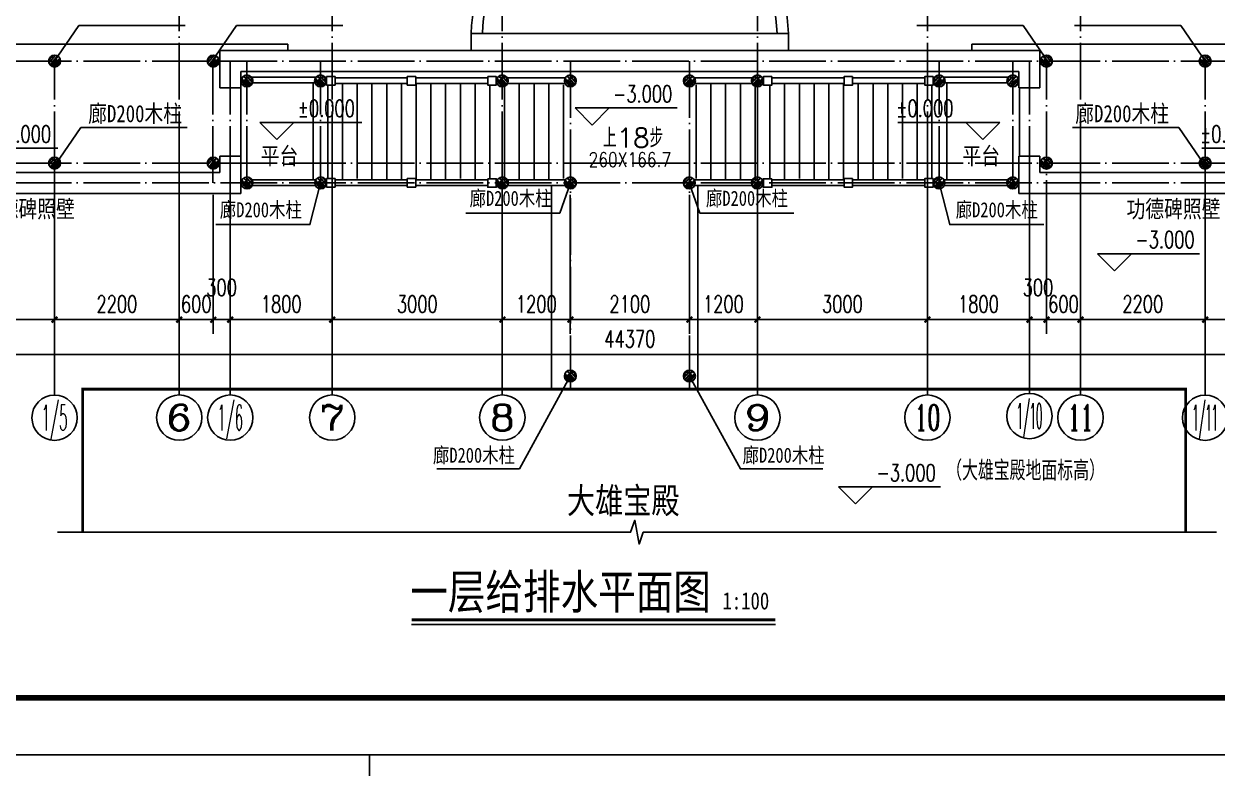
# Model space of a CAD drawing. Extents: x 8254 to 366479, y -216343 to -120021.
# Drawn here: x 120223 to 141275, y -179129 to -165999 of the extents above; entities that cross this region are included whole.
import ezdxf
from ezdxf.enums import TextEntityAlignment as Align

# ---------------------------------------------------------------- set-up
doc = ezdxf.new("R2010")
doc.units = 0
doc.header["$LTSCALE"] = 500
doc.header["$MEASUREMENT"] = 0
doc.linetypes.add('DOTE', pattern=[2.42, 2, -0.2, 0.02, -0.2])
doc.layers.get('0').update_dxf_attribs({"linetype": 'CONTINUOUS'})
doc.layers.get('Defpoints').update_dxf_attribs({"linetype": 'CONTINUOUS'})
for name, color, linetype in [('AXIS', 3, 'CONTINUOUS'), ('AXIS_TEXT', 7, 'CONTINUOUS'), ('DIM_ELEV', 3, 'CONTINUOUS'), ('DIM_SYMB', 3, 'CONTINUOUS'), ('DOTE', 1, 'DOTE'), ('PUB_TITLE', 4, 'CONTINUOUS'), ('TWT_TITLE', 7, 'CONTINUOUS'), ('WALL', 130, 'CONTINUOUS')]:
    doc.layers.add(name, color=color, linetype=linetype)
doc.styles.add('_HZTXT', font='txt.shx', dxfattribs={"width": 0.8, "bigfont": 'hztxt.shx'})
doc.styles.add('_TCH_AXIS', font='COMPLEX', dxfattribs={"bigfont": 'GBCBIG'})
doc.styles.add('_TCH_DIM', font='SIMPLEX', dxfattribs={"bigfont": 'GBCBIG'})
doc.styles.add('_TCH_DIM_T3', font='SIMPLEX', dxfattribs={"width": 0.705882, "bigfont": 'GBCBIG'})
doc.styles.add('COMPLEX', font='COMPLEX')
doc.styles.add('宋体', font='SimSun.ttf', dxfattribs={"width": 0.8})
doc.dimstyles.new('_TCH_ARCH&&100', dxfattribs={"dimtxt": 297.5, "dimasz": 100, "dimexe": 250, "dimexo": 300, "dimgap": 126.25, "dimtad": 1, "dimlfac": 0.001, "dimzin": 0, "dimdsep": 46, "dimtxsty": '_TCH_DIM_T3', "dimblk": 'ARCHTICK', "dimcen": 0.09, "dimclrt": 7, "dimazin": 2, "dimtfac": 1, "dimtix": 1, "dimtmove": 2, "dimatfit": 3, "dimfxl": 0, "dimtolj": 1, "dimtzin": 0, "dimarcsym": 0})

# ---------------------------------------------------------------- blocks, each defined once
blk = doc.blocks.new('grtgrtgrgr')
h = blk.add_hatch()
h.set_pattern_fill('木材', color=251, scale=14, style=0)
h.set_pattern_definition([(50, (43504.93, -110689.726), (36.292945, 130.37278), [840, -112, 280, -56]), (50, (43579.41, -110661.726), (-93.051096, 4.97633), [168, -18.48, 336, -42]), (50, (43532.93, -110642.126), (158.437764, 247.189533), [448, -78.4, 224, -56])])
h.paths.add_polyline_path([(120659.227, -166655.504, 1), (120869.227, -166655.504, 1)])
h = blk.add_hatch()
h.set_pattern_fill('木材', color=251, scale=14, style=0)
h.set_pattern_definition([(50, (46304.93, -110689.726), (36.292945, 130.37278), [840, -112, 280, -56]), (50, (46379.41, -110661.726), (-93.051096, 4.97633), [168, -18.48, 336, -42]), (50, (46332.93, -110642.126), (158.437764, 247.189533), [448, -78.4, 224, -56])])
h.paths.add_polyline_path([(123459.227, -166655.504, 1), (123669.227, -166655.504, 1)])
h = blk.add_hatch()
h.set_pattern_fill('木材', color=251, scale=14, style=0)
h.set_pattern_definition([(130, (215523.52, -110689.726), (-36.292945, 130.37278), [840, -112, 280, -56]), (130, (215449.04, -110661.726), (93.051096, 4.97633), [168, -18.48, 336, -42]), (130, (215495.523, -110642.126), (-158.437764, 247.189533), [448, -78.4, 224, -56])])
h.paths.add_polyline_path([(138369.227, -166655.504, -1), (138159.227, -166655.504, -1)])
h = blk.add_hatch()
h.set_pattern_fill('木材', color=251, scale=14, style=0)
h.set_pattern_definition([(130, (218323.52, -110689.726), (-36.292945, 130.37278), [840, -112, 280, -56]), (130, (218249.04, -110661.726), (93.051096, 4.97633), [168, -18.48, 336, -42]), (130, (218295.523, -110642.126), (-158.437764, 247.189533), [448, -78.4, 224, -56])])
h.paths.add_polyline_path([(141169.227, -166655.504, -1), (140959.227, -166655.504, -1)])
h = blk.add_hatch()
h.set_pattern_fill('木材', color=251, scale=14, style=0)
h.set_pattern_definition([(130, (201416.675, -111039.726), (-36.292945, 130.37278), [840, -112, 280, -56]), (130, (201342.195, -111011.726), (93.051096, 4.97633), [168, -18.48, 336, -42]), (130, (201388.675, -110992.126), (-158.437764, 247.189533), [448, -78.4, 224, -56])])
h.paths.add_polyline_path([(124262.38, -167005.504, -1), (124052.38, -167005.504, -1)])
h = blk.add_hatch()
h.set_pattern_fill('木材', color=251, scale=14, style=0)
h.set_pattern_definition([(130, (202716.675, -111039.726), (-36.292945, 130.37278), [840, -112, 280, -56]), (130, (202642.195, -111011.726), (93.051096, 4.97633), [168, -18.48, 336, -42]), (130, (202688.675, -110992.126), (-158.437764, 247.189533), [448, -78.4, 224, -56])])
h.paths.add_polyline_path([(125562.38, -167005.504, -1), (125352.38, -167005.504, -1)])
h = blk.add_hatch()
h.set_pattern_fill('木材', color=251, scale=14, style=0)
h.set_pattern_definition([(130, (205922.646, -111039.726), (-36.292945, 130.37278), [840, -112, 280, -56]), (130, (205848.166, -111011.726), (93.051096, 4.97633), [168, -18.48, 336, -42]), (130, (205894.646, -110992.126), (-158.437764, 247.189533), [448, -78.4, 224, -56])])
h.paths.add_polyline_path([(128768.35, -167005.504, -1), (128558.35, -167005.504, -1)])
h = blk.add_hatch()
h.set_pattern_fill('木材', color=251, scale=14, style=0)
h.set_pattern_definition([(130, (207122.646, -111039.726), (-36.292945, 130.37278), [840, -112, 280, -56]), (130, (207048.166, -111011.726), (93.051096, 4.97633), [168, -18.48, 336, -42]), (130, (207094.646, -110992.126), (-158.437764, 247.189533), [448, -78.4, 224, -56])])
h.paths.add_polyline_path([(129968.35, -167005.504, -1), (129758.35, -167005.504, -1)])
h = blk.add_hatch()
h.set_pattern_fill('木材', color=251, scale=14, style=0)
h.set_pattern_definition([(50, (54705.81, -111039.726), (36.292945, 130.37278), [840, -112, 280, -56]), (50, (54780.29, -111011.726), (-93.051096, 4.97633), [168, -18.48, 336, -42]), (50, (54733.808, -110992.126), (158.437764, 247.189533), [448, -78.4, 224, -56])])
h.paths.add_polyline_path([(131860.104, -167005.504, 1), (132070.104, -167005.504, 1)])
h = blk.add_hatch()
h.set_pattern_fill('木材', color=251, scale=14, style=0)
h.set_pattern_definition([(50, (55905.81, -111039.726), (36.292945, 130.37278), [840, -112, 280, -56]), (50, (55980.29, -111011.726), (-93.051096, 4.97633), [168, -18.48, 336, -42]), (50, (55933.808, -110992.126), (158.437764, 247.189533), [448, -78.4, 224, -56])])
h.paths.add_polyline_path([(133060.104, -167005.504, 1), (133270.104, -167005.504, 1)])
h = blk.add_hatch()
h.set_pattern_fill('木材', color=251, scale=14, style=0)
h.set_pattern_definition([(50, (59111.78, -111039.726), (36.292945, 130.37278), [840, -112, 280, -56]), (50, (59186.26, -111011.726), (-93.051096, 4.97633), [168, -18.48, 336, -42]), (50, (59139.78, -110992.126), (158.437764, 247.189533), [448, -78.4, 224, -56])])
h.paths.add_polyline_path([(136266.074, -167005.504, 1), (136476.074, -167005.504, 1)])
h = blk.add_hatch()
h.set_pattern_fill('木材', color=251, scale=14, style=0)
h.set_pattern_definition([(50, (60411.78, -111039.726), (36.292945, 130.37278), [840, -112, 280, -56]), (50, (60486.26, -111011.726), (-93.051096, 4.97633), [168, -18.48, 336, -42]), (50, (60439.78, -110992.126), (158.437764, 247.189533), [448, -78.4, 224, -56])])
h.paths.add_polyline_path([(137566.074, -167005.504, 1), (137776.074, -167005.504, 1)])
h = blk.add_hatch()
h.set_pattern_fill('木材', color=251, scale=14, style=0)
h.set_pattern_definition([(50, (43504.93, -112489.726), (36.292945, 130.37278), [840, -112, 280, -56]), (50, (43579.41, -112461.726), (-93.051096, 4.97633), [168, -18.48, 336, -42]), (50, (43532.93, -112442.126), (158.437764, 247.189533), [448, -78.4, 224, -56])])
h.paths.add_polyline_path([(120659.227, -168455.504, 1), (120869.227, -168455.504, 1)])
h = blk.add_hatch()
h.set_pattern_fill('木材', color=251, scale=14, style=0)
h.set_pattern_definition([(50, (46304.93, -112489.726), (36.292945, 130.37278), [840, -112, 280, -56]), (50, (46379.41, -112461.726), (-93.051096, 4.97633), [168, -18.48, 336, -42]), (50, (46332.93, -112442.126), (158.437764, 247.189533), [448, -78.4, 224, -56])])
h.paths.add_polyline_path([(123459.227, -168455.504, 1), (123669.227, -168455.504, 1)])
h = blk.add_hatch()
h.set_pattern_fill('木材', color=251, scale=14, style=0)
h.set_pattern_definition([(130, (215523.52, -112489.726), (-36.292945, 130.37278), [840, -112, 280, -56]), (130, (215449.04, -112461.726), (93.051096, 4.97633), [168, -18.48, 336, -42]), (130, (215495.523, -112442.126), (-158.437764, 247.189533), [448, -78.4, 224, -56])])
h.paths.add_polyline_path([(138369.227, -168455.504, -1), (138159.227, -168455.504, -1)])
h = blk.add_hatch()
h.set_pattern_fill('木材', color=251, scale=14, style=0)
h.set_pattern_definition([(130, (218323.52, -112489.726), (-36.292945, 130.37278), [840, -112, 280, -56]), (130, (218249.04, -112461.726), (93.051096, 4.97633), [168, -18.48, 336, -42]), (130, (218295.523, -112442.126), (-158.437764, 247.189533), [448, -78.4, 224, -56])])
h.paths.add_polyline_path([(141169.227, -168455.504, -1), (140959.227, -168455.504, -1)])
h = blk.add_hatch()
h.set_pattern_fill('木材', color=251, scale=14, style=0)
h.set_pattern_definition([(130, (201419.06, -112839.726), (-36.292945, 130.37278), [840, -112, 280, -56]), (130, (201344.58, -112811.726), (93.051096, 4.97633), [168, -18.48, 336, -42]), (130, (201391.06, -112792.126), (-158.437764, 247.189533), [448, -78.4, 224, -56])])
h.paths.add_polyline_path([(124264.764, -168805.504, -1), (124054.764, -168805.504, -1)])
h = blk.add_hatch()
h.set_pattern_fill('木材', color=251, scale=14, style=0)
h.set_pattern_definition([(130, (202719.06, -112839.726), (-36.292945, 130.37278), [840, -112, 280, -56]), (130, (202644.58, -112811.726), (93.051096, 4.97633), [168, -18.48, 336, -42]), (130, (202691.06, -112792.126), (-158.437764, 247.189533), [448, -78.4, 224, -56])])
h.paths.add_polyline_path([(125564.764, -168805.504, -1), (125354.764, -168805.504, -1)])
h = blk.add_hatch()
h.set_pattern_fill('木材', color=251, scale=14, style=0)
h.set_pattern_definition([(130, (205925.03, -112839.726), (-36.292945, 130.37278), [840, -112, 280, -56]), (130, (205850.55, -112811.726), (93.051096, 4.97633), [168, -18.48, 336, -42]), (130, (205897.03, -112792.126), (-158.437764, 247.189533), [448, -78.4, 224, -56])])
h.paths.add_polyline_path([(128770.735, -168805.504, -1), (128560.735, -168805.504, -1)])
h = blk.add_hatch()
h.set_pattern_fill('木材', color=251, scale=14, style=0)
h.set_pattern_definition([(130, (207125.03, -112839.726), (-36.292945, 130.37278), [840, -112, 280, -56]), (130, (207050.55, -112811.726), (93.051096, 4.97633), [168, -18.48, 336, -42]), (130, (207097.03, -112792.126), (-158.437764, 247.189533), [448, -78.4, 224, -56])])
h.paths.add_polyline_path([(129970.735, -168805.504, -1), (129760.735, -168805.504, -1)])
h = blk.add_hatch()
h.set_pattern_fill('木材', color=251, scale=14, style=0)
h.set_pattern_definition([(50, (54703.423, -112839.726), (36.292945, 130.37278), [840, -112, 280, -56]), (50, (54777.9, -112811.726), (-93.051096, 4.97633), [168, -18.48, 336, -42]), (50, (54731.423, -112792.126), (158.437764, 247.189533), [448, -78.4, 224, -56])])
h.paths.add_polyline_path([(131857.719, -168805.504, 1), (132067.719, -168805.504, 1)])
h = blk.add_hatch()
h.set_pattern_fill('木材', color=251, scale=14, style=0)
h.set_pattern_definition([(50, (55903.423, -112839.726), (36.292945, 130.37278), [840, -112, 280, -56]), (50, (55977.9, -112811.726), (-93.051096, 4.97633), [168, -18.48, 336, -42]), (50, (55931.423, -112792.126), (158.437764, 247.189533), [448, -78.4, 224, -56])])
h.paths.add_polyline_path([(133057.719, -168805.504, 1), (133267.719, -168805.504, 1)])
h = blk.add_hatch()
h.set_pattern_fill('木材', color=251, scale=14, style=0)
h.set_pattern_definition([(50, (59109.394, -112839.726), (36.292945, 130.37278), [840, -112, 280, -56]), (50, (59183.874, -112811.726), (-93.051096, 4.97633), [168, -18.48, 336, -42]), (50, (59137.394, -112792.126), (158.437764, 247.189533), [448, -78.4, 224, -56])])
h.paths.add_polyline_path([(136263.69, -168805.504, 1), (136473.69, -168805.504, 1)])
h = blk.add_hatch()
h.set_pattern_fill('木材', color=251, scale=14, style=0)
h.set_pattern_definition([(50, (60409.394, -112839.726), (36.292945, 130.37278), [840, -112, 280, -56]), (50, (60483.874, -112811.726), (-93.051096, 4.97633), [168, -18.48, 336, -42]), (50, (60437.394, -112792.126), (158.437764, 247.189533), [448, -78.4, 224, -56])])
h.paths.add_polyline_path([(137563.69, -168805.504, 1), (137773.69, -168805.504, 1)])
at = {"color": 251}
for p, q in [((124879.227, -166470.504), (124879.227, -166355.504)), ((136949.227, -166470.504), (136949.227, -166355.504)), ((124241.436, -166942.128), (125368.612, -166942.128)), ((137587.018, -166942.128), (136459.842, -166942.128)), ((124049.227, -167130.504), (124049.227, -168330.504)), ((124263.055, -167042.128), (125363.186, -167042.128)), ((125324.227, -168750.504), (125324.227, -167042.128)), ((125547.16, -166954.766), (125562.717, -166954.766)), ((125552.586, -167054.766), (125562.717, -167054.766)), ((125584.227, -168729.766), (125584.227, -167079.766)), ((125712.717, -166950.504), (126985.534, -166950.504)), ((125712.717, -167050.504), (126985.534, -167050.504)), ((125844.227, -168750.504), (125844.227, -167050.504)), ((126104.227, -168725.504), (126104.227, -167050.504)), ((126364.227, -168750.504), (126364.227, -167050.504)), ((126624.227, -168750.504), (126624.227, -167050.504)), ((126884.227, -168750.504), (126884.227, -167050.504)), ((127135.534, -166950.504), (128408.35, -166950.504)), ((127135.534, -167050.504), (128408.35, -167050.504)), ((127144.227, -168750.504), (127144.227, -167050.504)), ((127404.227, -168750.504), (127404.227, -167050.504)), ((127664.227, -168750.504), (127664.227, -167050.504)), ((127924.227, -168725.504), (127924.227, -167050.504)), ((128184.227, -168750.504), (128184.227, -167050.504)), ((128444.227, -168730.504), (128444.227, -167080.504)), ((128704.227, -168750.504), (128704.227, -167050.504)), ((128752.793, -166950.504), (129773.908, -166950.504)), ((128758.219, -167050.504), (129768.482, -167050.504)), ((128964.227, -168750.504), (128964.227, -167050.504)), ((129224.227, -168750.504), (129224.227, -167050.504)), ((129484.227, -168750.504), (129484.227, -167050.504)), ((129744.227, -168725.504), (129744.227, -167075.504)), ((133075.661, -166950.504), (132054.546, -166950.504)), ((133070.235, -167050.504), (132059.972, -167050.504)), ((132084.227, -168725.504), (132084.227, -167075.504)), ((132344.227, -168750.504), (132344.227, -167050.504)), ((132604.227, -168750.504), (132604.227, -167050.504)), ((132864.227, -168750.504), (132864.227, -167050.504)), ((133124.227, -168750.504), (133124.227, -167050.504)), ((133384.227, -168730.504), (133384.227, -167080.504)), ((134692.92, -166950.504), (133420.104, -166950.504)), ((134692.92, -167050.504), (133420.104, -167050.504)), ((133644.227, -168750.504), (133644.227, -167050.504)), ((133904.227, -168725.504), (133904.227, -167050.504)), ((134164.227, -168750.504), (134164.227, -167050.504)), ((134424.227, -168750.504), (134424.227, -167050.504)), ((134684.227, -168750.504), (134684.227, -167050.504)), ((136115.737, -166950.504), (134842.92, -166950.504)), ((136115.737, -167050.504), (134842.92, -167050.504)), ((134944.227, -168750.504), (134944.227, -167050.504)), ((135204.227, -168750.504), (135204.227, -167050.504)), ((135464.227, -168750.504), (135464.227, -167050.504)), ((135724.227, -168725.504), (135724.227, -167050.504)), ((135984.227, -168750.504), (135984.227, -167050.504)), ((136244.227, -168729.766), (136244.227, -167079.766)), ((136281.294, -166954.766), (136265.737, -166954.766)), ((136275.868, -167054.766), (136265.737, -167054.766)), ((137565.399, -167042.128), (136465.268, -167042.128)), ((136504.227, -168750.504), (136504.227, -167042.128)), ((137789.227, -167130.504), (137789.227, -168330.504)), ((124265.105, -168750.504), (125370.662, -168750.504)), ((125712.717, -168750.504), (126985.534, -168750.504)), ((127135.534, -168750.504), (128408.35, -168750.504)), ((128752.793, -168750.504), (129773.908, -168750.504)), ((133075.661, -168750.504), (132054.546, -168750.504)), ((134692.92, -168750.504), (133420.104, -168750.504)), ((136115.737, -168750.504), (134842.92, -168750.504)), ((137563.349, -168750.504), (136457.792, -168750.504)), ((124265.105, -168850.504), (125365.236, -168850.504)), ((125712.717, -168850.504), (126985.534, -168850.504)), ((127135.534, -168850.504), (128408.35, -168850.504)), ((128758.219, -168850.504), (129768.482, -168850.504)), ((133070.235, -168850.504), (132059.972, -168850.504)), ((134692.92, -168850.504), (133420.104, -168850.504)), ((136115.737, -168850.504), (134842.92, -168850.504)), ((137563.349, -168850.504), (136463.218, -168850.504))]:
    blk.add_line(p, q, dxfattribs=at)
for points in [[(124879.227, -166355.504), (118264.383, -166355.504), (118264.383, -157968.777), (143464.071, -157968.777), (143464.071, -166355.504), (136949.227, -166355.504)], [(120745.547, -166682.697), (121193.896, -166030.04), (123069.744, -166030.04)], [(123527.707, -166682.697), (123976.057, -166030.04), (125851.905, -166030.04)], [(138300.747, -166682.697), (137852.397, -166030.04), (135976.549, -166030.04)], [(141082.908, -166682.697), (140634.558, -166030.04), (138758.71, -166030.04)], [(120780.747, -168482.697), (121229.097, -167830.04), (123104.945, -167830.04)], [(141047.707, -168482.697), (140599.357, -167830.04), (138723.509, -167830.04)], [(125457.72, -168805.504), (125270.736, -169539.684), (123612.177, -169539.684)], [(129865.735, -168805.504), (129677.284, -169337.289), (128018.724, -169337.289)], [(131962.719, -168805.504), (132151.17, -169337.289), (133809.73, -169337.289)]]:
    blk.add_lwpolyline(points, dxfattribs=at)
for points in [[(128114.88, -166170.504), (133711.685, -166170.504), (133711.685, -166470.504), (128114.88, -166470.504)], [(125562.717, -166929.766), (125712.717, -166929.766), (125712.717, -167079.766), (125562.717, -167079.766)], [(126985.534, -166929.766), (127135.534, -166929.766), (127135.534, -167079.766), (126985.534, -167079.766)], [(128408.35, -166930.504), (128558.35, -166930.504), (128558.35, -167080.504), (128408.35, -167080.504)], [(133420.104, -166930.504), (133270.104, -166930.504), (133270.104, -167080.504), (133420.104, -167080.504)], [(134842.92, -166929.766), (134692.92, -166929.766), (134692.92, -167079.766), (134842.92, -167079.766)], [(136265.737, -166929.766), (136115.737, -166929.766), (136115.737, -167079.766), (136265.737, -167079.766)], [(125562.717, -168729.766), (125712.717, -168729.766), (125712.717, -168879.766), (125562.717, -168879.766)], [(126985.534, -168729.766), (127135.534, -168729.766), (127135.534, -168879.766), (126985.534, -168879.766)], [(128408.35, -168730.504), (128558.35, -168730.504), (128558.35, -168880.504), (128408.35, -168880.504)], [(133420.104, -168730.504), (133270.104, -168730.504), (133270.104, -168880.504), (133420.104, -168880.504)], [(134842.92, -168729.766), (134692.92, -168729.766), (134692.92, -168879.766), (134842.92, -168879.766)], [(136265.737, -168729.766), (136115.737, -168729.766), (136115.737, -168879.766), (136265.737, -168879.766)]]:
    blk.add_lwpolyline(points, close=True, dxfattribs=at)
for centre in [(120764.227, -166655.504), (123564.227, -166655.504), (138264.227, -166655.504), (141064.227, -166655.504), (124157.72, -167005.504), (125457.72, -167005.504), (128663.35, -167005.504), (129863.35, -167005.504), (131965.104, -167005.504), (133165.104, -167005.504), (136370.734, -167005.504), (137670.734, -167005.504), (120764.227, -168455.504), (123564.227, -168455.504), (138264.227, -168455.504), (141064.227, -168455.504), (124160.105, -168805.504), (125460.105, -168805.504), (128665.735, -168805.504), (129865.735, -168805.504), (131962.719, -168805.504), (133162.719, -168805.504), (136368.349, -168805.504), (137668.349, -168805.504)]:
    blk.add_circle(centre, 105, dxfattribs=at)
for radius, start, end in [(2798.594, 1.3020706, 178.6979294), (2598.594, 1.4584389, 178.5415611)]:
    blk.add_arc((130912.752, -166234.098), radius, start, end, dxfattribs=at)
at = {"layer": 'DIM_ELEV', "color": 251}
for p, q in [((130248.209, -167783.313), (129948.209, -167483.313)), ((129948.209, -167483.313), (131748.209, -167483.313)), ((130248.209, -167783.313), (130548.209, -167483.313)), ((124683.947, -168039.257), (124383.947, -167739.257)), ((124383.947, -167739.257), (126183.947, -167739.257)), ((124683.947, -168039.257), (124983.947, -167739.257)), ((137444.507, -167739.257), (135644.507, -167739.257)), ((137144.507, -168039.257), (136844.507, -167739.257)), ((137144.507, -168039.257), (137444.507, -167739.257)), ((119024.636, -168191.899), (120824.636, -168191.899)), ((142803.818, -168191.899), (141003.818, -168191.899))]:
    blk.add_line(p, q, dxfattribs=at)
at = {"layer": 'DIM_SYMB', "color": 251}
for points in [[(130418.931, -168004.644, 0, 0, 0), (127346.197, -168004.644, 80, 0, 0), (127046.197, -168004.644, 0, 0, 0)], [(131375.606, -168004.644, 0, 0, 0), (134448.341, -168004.644, 80, 0, 0), (134748.341, -168004.644, 0, 0, 0)]]:
    blk.add_lwpolyline(points, format="xyseb", dxfattribs=at)
at = {"layer": 'DOTE', "color": 251}
for p, q in [((122964.227, -169755.504), (122964.227, -143155.504)), ((125664.227, -169755.504), (125664.227, -143155.504)), ((128664.227, -169755.504), (128664.227, -143155.504)), ((133164.227, -169755.504), (133164.227, -143155.504)), ((136164.227, -169755.504), (136164.227, -143155.504)), ((138864.227, -169755.504), (138864.227, -143155.504)), ((107964.227, -166655.504), (154164.227, -166655.504)), ((120764.227, -169755.504), (120764.227, -166655.504)), ((123557.72, -168805.504), (123557.72, -166655.504)), ((123864.227, -168805.504), (123864.227, -166655.504)), ((124157.72, -168805.504), (124157.72, -166655.504)), ((125457.72, -168805.504), (125457.72, -166655.504)), ((129864.227, -166655.504), (129864.227, -172443.423)), ((131964.227, -166655.504), (131964.227, -172443.423)), ((133164.227, -166655.504), (133164.227, -172443.423)), ((136370.734, -168805.504), (136370.734, -166655.504)), ((137670.734, -168805.504), (137670.734, -166655.504)), ((137964.227, -168805.504), (137964.227, -166655.504)), ((138264.227, -169755.504), (138264.227, -166655.504)), ((141064.227, -169755.504), (141064.227, -166655.504)), ((107964.227, -168455.504), (154164.227, -168455.504)), ((107964.227, -168805.504), (154164.227, -168805.504))]:
    blk.add_line(p, q, dxfattribs=at)
at = {"layer": 'WALL', "color": 251}
for p, q in [((123679.227, -166470.504), (138149.227, -166470.504)), ((123679.227, -166470.504), (123679.227, -167130.504)), ((138149.227, -166470.504), (138149.227, -167130.504)), ((124049.227, -166840.504), (137779.227, -166840.504)), ((124049.227, -166840.504), (124049.227, -167130.504)), ((137779.227, -166840.504), (137779.227, -167130.504)), ((124049.227, -167130.504), (123679.227, -167130.504)), ((138149.227, -167130.504), (137779.227, -167130.504)), ((123679.227, -168330.504), (123679.227, -168620.504)), ((124049.227, -168330.504), (123679.227, -168330.504)), ((124049.227, -168330.504), (124049.227, -168990.504)), ((137779.227, -168330.504), (137779.227, -168990.504)), ((138149.227, -168330.504), (137779.227, -168330.504)), ((138149.227, -168330.504), (138149.227, -168620.504)), ((109099.227, -168620.504), (123679.227, -168620.504)), ((152729.227, -168620.504), (138149.227, -168620.504)), ((108729.227, -168990.504), (124049.227, -168990.504)), ((153099.227, -168990.504), (137779.227, -168990.504))]:
    blk.add_line(p, q, dxfattribs=at)
at = {"color": 251, "width": 0.8}
for s, height, style, p in [('廊D200木柱', 303.7975, '宋体', (121357.716, -167733.908, 1099890)), ('廊D200木柱', 303.7975, '宋体', (138772.173, -167733.908, 1099890)), ('平台', 303.7975, '宋体', (124401.556, -168480.165, 1099890)), ('平台', 303.7975, '宋体', (136781.497, -168480.165, 1099890)), ('260X166.7', 250, '_HZTXT', (130185.537, -168518.852, 1099890)), ('廊D200木柱', 265.8228, '宋体', (128085.967, -169209.354, 1099890)), ('廊D200木柱', 265.8228, '宋体', (132256.242, -169209.354, 1099890)), ('功德碑照壁', 303.7975, '宋体', (119463.715, -169415.72, 1099890)), ('廊D200木柱', 265.8228, '宋体', (123679.42, -169411.748, 1099890)), ('廊D200木柱', 265.8228, '宋体', (136662.79, -169411.748, 1099890)), ('功德碑照壁', 303.7975, '宋体', (139676.472, -169415.72, 1099890))]:
    blk.add_text(s, height=height, dxfattribs=dict(at, style=style)).set_placement(p)
at = {"layer": 'DIM_ELEV', "color": 7, "style": '_TCH_DIM', "width": 0.705882}
for s, p in [('-3.000', (130618.209, -167383.213)), ('%%P0.000', (125053.947, -167639.157)), ('%%P0.000', (135614.507, -167639.157)), ('%%P0.000', (119694.636, -168091.799)), ('%%P0.000', (140973.818, -168091.799))]:
    blk.add_text(s, height=297.5, dxfattribs=at).set_placement(p)
at = {"layer": 'DIM_SYMB', "color": 7, "style": '_TCH_DIM'}
blk.add_text('上18步', height=337.5887, dxfattribs=at).set_placement((130438.931, -168179.644))
blk = doc.blocks.new('_ArchTick')
at = {"color": 0, "linetype": 'ByBlock', "const_width": 0.4}
blk.add_lwpolyline([(-0.5, -0.5), (0.5, 0.5)], dxfattribs=at)
blk = doc.blocks.new('*D235')
at = {"layer": 'AXIS', "color": 0, "lineweight": -2}
for p, q in [((117964, -169017), (117964, -171467)), ((120764, -169017), (120764, -171467)), ((117964, -171217), (120764, -171217))]:
    blk.add_line(p, q, dxfattribs=at)
at = {"layer": 'Defpoints', "color": 0}
for p in [(117964, -168717), (120764, -168717), (120764, -171217)]:
    blk.add_point(p, dxfattribs=at)
at = {"layer": 'AXIS', "color": 0, "lineweight": -2, "xscale": 100, "yscale": 100, "zscale": 100, "rotation": 180}
blk.add_blockref('_ArchTick', (117964, -171217), dxfattribs=at)
at = {"layer": 'AXIS', "color": 0, "lineweight": -2, "xscale": 100, "yscale": 100, "zscale": 100}
blk.add_blockref('_ArchTick', (120764, -171217), dxfattribs=at)
at = {"layer": 'AXIS', "color": 7, "insert": (119364, -170942), "char_height": 297.5, "attachment_point": 5, "style": '_TCH_DIM_T3'}
blk.add_mtext('\\A1;2800', dxfattribs=at)
blk = doc.blocks.new('*D236')
at = {"layer": 'AXIS', "color": 0, "lineweight": -2}
for p, q in [((120764, -169017), (120764, -171467)), ((122964, -169017), (122964, -171467)), ((120764, -171217), (122964, -171217))]:
    blk.add_line(p, q, dxfattribs=at)
at = {"layer": 'Defpoints', "color": 0}
for p in [(120764, -168717), (122964, -168717), (122964, -171217)]:
    blk.add_point(p, dxfattribs=at)
at = {"layer": 'AXIS', "color": 0, "lineweight": -2, "xscale": 100, "yscale": 100, "zscale": 100, "rotation": 180}
blk.add_blockref('_ArchTick', (120764, -171217), dxfattribs=at)
at = {"layer": 'AXIS', "color": 0, "lineweight": -2, "xscale": 100, "yscale": 100, "zscale": 100}
blk.add_blockref('_ArchTick', (122964, -171217), dxfattribs=at)
at = {"layer": 'AXIS', "color": 7, "insert": (121864, -170942), "char_height": 297.5, "attachment_point": 5, "style": '_TCH_DIM_T3'}
blk.add_mtext('\\A1;2200', dxfattribs=at)
blk = doc.blocks.new('*D237')
at = {"layer": 'AXIS', "color": 0, "lineweight": -2}
for p, q in [((122964, -169017), (122964, -171467)), ((123565, -169017), (123565, -171467)), ((122964, -171217), (122864, -171217)), ((122964, -171217), (123565, -171217)), ((123565, -171217), (123665, -171217))]:
    blk.add_line(p, q, dxfattribs=at)
at = {"layer": 'Defpoints', "color": 0}
for p in [(122964, -168717), (123565, -168717), (123565, -171217)]:
    blk.add_point(p, dxfattribs=at)
at = {"layer": 'AXIS', "color": 0, "lineweight": -2, "xscale": 100, "yscale": 100, "zscale": 100}
blk.add_blockref('_ArchTick', (122964, -171217), dxfattribs=at)
at = {"layer": 'AXIS', "color": 0, "lineweight": -2, "xscale": 100, "yscale": 100, "zscale": 100, "rotation": 180}
blk.add_blockref('_ArchTick', (123565, -171217), dxfattribs=at)
at = {"layer": 'AXIS', "color": 7, "insert": (123264, -170942), "char_height": 297.5, "attachment_point": 5, "style": '_TCH_DIM_T3'}
blk.add_mtext('\\A1;600', dxfattribs=at)
blk = doc.blocks.new('*D238')
at = {"layer": 'AXIS', "color": 0, "lineweight": -2}
for p, q in [((123565, -169017), (123565, -171467)), ((123864, -169017), (123864, -171467)), ((123565, -171217), (123864, -171217))]:
    blk.add_line(p, q, dxfattribs=at)
at = {"layer": 'Defpoints', "color": 0}
for p in [(123565, -168717), (123864, -168717), (123864, -171217)]:
    blk.add_point(p, dxfattribs=at)
at = {"layer": 'AXIS', "color": 0, "lineweight": -2, "xscale": 100, "yscale": 100, "zscale": 100, "rotation": 180}
blk.add_blockref('_ArchTick', (123565, -171217), dxfattribs=at)
at = {"layer": 'AXIS', "color": 0, "lineweight": -2, "xscale": 100, "yscale": 100, "zscale": 100}
blk.add_blockref('_ArchTick', (123864, -171217), dxfattribs=at)
at = {"layer": 'AXIS', "color": 7, "insert": (123711, -170650), "char_height": 297.5, "attachment_point": 5, "style": '_TCH_DIM_T3'}
blk.add_mtext('\\A1;300', dxfattribs=at)
blk = doc.blocks.new('*D239')
at = {"layer": 'AXIS', "color": 0, "lineweight": -2}
for p, q in [((123864, -169017), (123864, -171467)), ((125664, -169017), (125664, -171467)), ((123864, -171217), (125664, -171217))]:
    blk.add_line(p, q, dxfattribs=at)
at = {"layer": 'Defpoints', "color": 0}
for p in [(123864, -168717), (125664, -168717), (125664, -171217)]:
    blk.add_point(p, dxfattribs=at)
at = {"layer": 'AXIS', "color": 0, "lineweight": -2, "xscale": 100, "yscale": 100, "zscale": 100, "rotation": 180}
blk.add_blockref('_ArchTick', (123864, -171217), dxfattribs=at)
at = {"layer": 'AXIS', "color": 0, "lineweight": -2, "xscale": 100, "yscale": 100, "zscale": 100}
blk.add_blockref('_ArchTick', (125664, -171217), dxfattribs=at)
at = {"layer": 'AXIS', "color": 7, "insert": (124764, -170942), "char_height": 297.5, "attachment_point": 5, "style": '_TCH_DIM_T3'}
blk.add_mtext('\\A1;1800', dxfattribs=at)
blk = doc.blocks.new('*D240')
at = {"layer": 'AXIS', "color": 0, "lineweight": -2}
for p, q in [((125664, -169017), (125664, -171467)), ((128664, -169017), (128664, -171467)), ((125664, -171217), (128664, -171217))]:
    blk.add_line(p, q, dxfattribs=at)
at = {"layer": 'Defpoints', "color": 0}
for p in [(125664, -168717), (128664, -168717), (128664, -171217)]:
    blk.add_point(p, dxfattribs=at)
at = {"layer": 'AXIS', "color": 0, "lineweight": -2, "xscale": 100, "yscale": 100, "zscale": 100, "rotation": 180}
blk.add_blockref('_ArchTick', (125664, -171217), dxfattribs=at)
at = {"layer": 'AXIS', "color": 0, "lineweight": -2, "xscale": 100, "yscale": 100, "zscale": 100}
blk.add_blockref('_ArchTick', (128664, -171217), dxfattribs=at)
at = {"layer": 'AXIS', "color": 7, "insert": (127164, -170942), "char_height": 297.5, "attachment_point": 5, "style": '_TCH_DIM_T3'}
blk.add_mtext('\\A1;3000', dxfattribs=at)
blk = doc.blocks.new('*D241')
at = {"layer": 'AXIS', "color": 0, "lineweight": -2}
for p, q in [((128664, -169017), (128664, -171467)), ((129864, -169017), (129864, -171467)), ((128664, -171217), (129864, -171217))]:
    blk.add_line(p, q, dxfattribs=at)
at = {"layer": 'Defpoints', "color": 0}
for p in [(128664, -168717), (129864, -168717), (129864, -171217)]:
    blk.add_point(p, dxfattribs=at)
at = {"layer": 'AXIS', "color": 0, "lineweight": -2, "xscale": 100, "yscale": 100, "zscale": 100, "rotation": 180}
blk.add_blockref('_ArchTick', (128664, -171217), dxfattribs=at)
at = {"layer": 'AXIS', "color": 0, "lineweight": -2, "xscale": 100, "yscale": 100, "zscale": 100}
blk.add_blockref('_ArchTick', (129864, -171217), dxfattribs=at)
at = {"layer": 'AXIS', "color": 7, "insert": (129264, -170942), "char_height": 297.5, "attachment_point": 5, "style": '_TCH_DIM_T3'}
blk.add_mtext('\\A1;1200', dxfattribs=at)
blk = doc.blocks.new('*D242')
at = {"layer": 'AXIS', "color": 0, "lineweight": -2}
for p, q in [((129864, -169017), (129864, -171467)), ((131964, -169017), (131964, -171467)), ((129864, -171217), (131964, -171217))]:
    blk.add_line(p, q, dxfattribs=at)
at = {"layer": 'Defpoints', "color": 0}
for p in [(129864, -168717), (131964, -168717), (131964, -171217)]:
    blk.add_point(p, dxfattribs=at)
at = {"layer": 'AXIS', "color": 0, "lineweight": -2, "xscale": 100, "yscale": 100, "zscale": 100, "rotation": 180}
blk.add_blockref('_ArchTick', (129864, -171217), dxfattribs=at)
at = {"layer": 'AXIS', "color": 0, "lineweight": -2, "xscale": 100, "yscale": 100, "zscale": 100}
blk.add_blockref('_ArchTick', (131964, -171217), dxfattribs=at)
at = {"layer": 'AXIS', "color": 7, "insert": (130914, -170942), "char_height": 297.5, "attachment_point": 5, "style": '_TCH_DIM_T3'}
blk.add_mtext('\\A1;2100', dxfattribs=at)
blk = doc.blocks.new('*D243')
at = {"layer": 'AXIS', "color": 0, "lineweight": -2}
for p, q in [((131964, -169017), (131964, -171467)), ((133164, -169017), (133164, -171467)), ((131964, -171217), (133164, -171217))]:
    blk.add_line(p, q, dxfattribs=at)
at = {"layer": 'Defpoints', "color": 0}
for p in [(131964, -168717), (133164, -168717), (133164, -171217)]:
    blk.add_point(p, dxfattribs=at)
at = {"layer": 'AXIS', "color": 0, "lineweight": -2, "xscale": 100, "yscale": 100, "zscale": 100, "rotation": 180}
blk.add_blockref('_ArchTick', (131964, -171217), dxfattribs=at)
at = {"layer": 'AXIS', "color": 0, "lineweight": -2, "xscale": 100, "yscale": 100, "zscale": 100}
blk.add_blockref('_ArchTick', (133164, -171217), dxfattribs=at)
at = {"layer": 'AXIS', "color": 7, "insert": (132564, -170942), "char_height": 297.5, "attachment_point": 5, "style": '_TCH_DIM_T3'}
blk.add_mtext('\\A1;1200', dxfattribs=at)
blk = doc.blocks.new('*D244')
at = {"layer": 'AXIS', "color": 0, "lineweight": -2}
for p, q in [((133164, -169017), (133164, -171467)), ((136164, -169017), (136164, -171467)), ((133164, -171217), (136164, -171217))]:
    blk.add_line(p, q, dxfattribs=at)
at = {"layer": 'Defpoints', "color": 0}
for p in [(133164, -168717), (136164, -168717), (136164, -171217)]:
    blk.add_point(p, dxfattribs=at)
at = {"layer": 'AXIS', "color": 0, "lineweight": -2, "xscale": 100, "yscale": 100, "zscale": 100, "rotation": 180}
blk.add_blockref('_ArchTick', (133164, -171217), dxfattribs=at)
at = {"layer": 'AXIS', "color": 0, "lineweight": -2, "xscale": 100, "yscale": 100, "zscale": 100}
blk.add_blockref('_ArchTick', (136164, -171217), dxfattribs=at)
at = {"layer": 'AXIS', "color": 7, "insert": (134664, -170942), "char_height": 297.5, "attachment_point": 5, "style": '_TCH_DIM_T3'}
blk.add_mtext('\\A1;3000', dxfattribs=at)
blk = doc.blocks.new('*D245')
at = {"layer": 'AXIS', "color": 0, "lineweight": -2}
for p, q in [((136164, -169017), (136164, -171467)), ((137964, -169017), (137964, -171467)), ((136164, -171217), (137964, -171217))]:
    blk.add_line(p, q, dxfattribs=at)
at = {"layer": 'Defpoints', "color": 0}
for p in [(136164, -168717), (137964, -168717), (137964, -171217)]:
    blk.add_point(p, dxfattribs=at)
at = {"layer": 'AXIS', "color": 0, "lineweight": -2, "xscale": 100, "yscale": 100, "zscale": 100, "rotation": 180}
blk.add_blockref('_ArchTick', (136164, -171217), dxfattribs=at)
at = {"layer": 'AXIS', "color": 0, "lineweight": -2, "xscale": 100, "yscale": 100, "zscale": 100}
blk.add_blockref('_ArchTick', (137964, -171217), dxfattribs=at)
at = {"layer": 'AXIS', "color": 7, "insert": (137064, -170942), "char_height": 297.5, "attachment_point": 5, "style": '_TCH_DIM_T3'}
blk.add_mtext('\\A1;1800', dxfattribs=at)
blk = doc.blocks.new('*D246')
at = {"layer": 'AXIS', "color": 0, "lineweight": -2}
for p, q in [((137964, -169017), (137964, -171467)), ((138264, -169017), (138264, -171467)), ((137964, -171217), (138264, -171217))]:
    blk.add_line(p, q, dxfattribs=at)
at = {"layer": 'Defpoints', "color": 0}
for p in [(137964, -168717), (138264, -168717), (138264, -171217)]:
    blk.add_point(p, dxfattribs=at)
at = {"layer": 'AXIS', "color": 0, "lineweight": -2, "xscale": 100, "yscale": 100, "zscale": 100, "rotation": 180}
blk.add_blockref('_ArchTick', (137964, -171217), dxfattribs=at)
at = {"layer": 'AXIS', "color": 0, "lineweight": -2, "xscale": 100, "yscale": 100, "zscale": 100}
blk.add_blockref('_ArchTick', (138264, -171217), dxfattribs=at)
at = {"layer": 'AXIS', "color": 7, "insert": (138114, -170650), "char_height": 297.5, "attachment_point": 5, "style": '_TCH_DIM_T3'}
blk.add_mtext('\\A1;300', dxfattribs=at)
blk = doc.blocks.new('*D247')
at = {"layer": 'AXIS', "color": 0, "lineweight": -2}
for p, q in [((138264, -169017), (138264, -171467)), ((138864, -169017), (138864, -171467)), ((138264, -171217), (138164, -171217)), ((138264, -171217), (138864, -171217)), ((138864, -171217), (138964, -171217))]:
    blk.add_line(p, q, dxfattribs=at)
at = {"layer": 'Defpoints', "color": 0}
for p in [(138264, -168717), (138864, -168717), (138864, -171217)]:
    blk.add_point(p, dxfattribs=at)
at = {"layer": 'AXIS', "color": 0, "lineweight": -2, "xscale": 100, "yscale": 100, "zscale": 100}
blk.add_blockref('_ArchTick', (138264, -171217), dxfattribs=at)
at = {"layer": 'AXIS', "color": 0, "lineweight": -2, "xscale": 100, "yscale": 100, "zscale": 100, "rotation": 180}
blk.add_blockref('_ArchTick', (138864, -171217), dxfattribs=at)
at = {"layer": 'AXIS', "color": 7, "insert": (138564, -170942), "char_height": 297.5, "attachment_point": 5, "style": '_TCH_DIM_T3'}
blk.add_mtext('\\A1;600', dxfattribs=at)
blk = doc.blocks.new('*D248')
at = {"layer": 'AXIS', "color": 0, "lineweight": -2}
for p, q in [((138864, -169017), (138864, -171467)), ((141064, -169017), (141064, -171467)), ((138864, -171217), (141064, -171217))]:
    blk.add_line(p, q, dxfattribs=at)
at = {"layer": 'Defpoints', "color": 0}
for p in [(138864, -168717), (141064, -168717), (141064, -171217)]:
    blk.add_point(p, dxfattribs=at)
at = {"layer": 'AXIS', "color": 0, "lineweight": -2, "xscale": 100, "yscale": 100, "zscale": 100, "rotation": 180}
blk.add_blockref('_ArchTick', (138864, -171217), dxfattribs=at)
at = {"layer": 'AXIS', "color": 0, "lineweight": -2, "xscale": 100, "yscale": 100, "zscale": 100}
blk.add_blockref('_ArchTick', (141064, -171217), dxfattribs=at)
at = {"layer": 'AXIS', "color": 7, "insert": (139964, -170942), "char_height": 297.5, "attachment_point": 5, "style": '_TCH_DIM_T3'}
blk.add_mtext('\\A1;2200', dxfattribs=at)
blk = doc.blocks.new('*D249')
at = {"layer": 'AXIS', "color": 0, "lineweight": -2}
for p, q in [((141064, -169017), (141064, -171467)), ((143864, -169017), (143864, -171467)), ((141064, -171217), (143864, -171217))]:
    blk.add_line(p, q, dxfattribs=at)
at = {"layer": 'Defpoints', "color": 0}
for p in [(141064, -168717), (143864, -168717), (143864, -171217)]:
    blk.add_point(p, dxfattribs=at)
at = {"layer": 'AXIS', "color": 0, "lineweight": -2, "xscale": 100, "yscale": 100, "zscale": 100, "rotation": 180}
blk.add_blockref('_ArchTick', (141064, -171217), dxfattribs=at)
at = {"layer": 'AXIS', "color": 0, "lineweight": -2, "xscale": 100, "yscale": 100, "zscale": 100}
blk.add_blockref('_ArchTick', (143864, -171217), dxfattribs=at)
at = {"layer": 'AXIS', "color": 7, "insert": (142464, -170942), "char_height": 297.5, "attachment_point": 5, "style": '_TCH_DIM_T3'}
blk.add_mtext('\\A1;2800', dxfattribs=at)
blk = doc.blocks.new('*D255')
at = {"layer": 'AXIS', "color": 0, "lineweight": -2}
for p, q in [((108729, -168832), (108729, -172082)), ((153099, -168832), (153099, -172082)), ((108729, -171832), (153099, -171832))]:
    blk.add_line(p, q, dxfattribs=at)
at = {"layer": 'Defpoints', "color": 0}
for p in [(108729, -168532), (153099, -168532), (153099, -171832)]:
    blk.add_point(p, dxfattribs=at)
at = {"layer": 'AXIS', "color": 0, "lineweight": -2, "xscale": 100, "yscale": 100, "zscale": 100, "rotation": 180}
blk.add_blockref('_ArchTick', (108729, -171832), dxfattribs=at)
at = {"layer": 'AXIS', "color": 0, "lineweight": -2, "xscale": 100, "yscale": 100, "zscale": 100}
blk.add_blockref('_ArchTick', (153099, -171832), dxfattribs=at)
at = {"layer": 'AXIS', "color": 7, "insert": (130914, -171557), "char_height": 297.5, "attachment_point": 5, "style": '_TCH_DIM_T3'}
blk.add_mtext('\\A1;44370', dxfattribs=at)
blk = doc.blocks.new('_AXISO')
blk.add_circle((0, 0), 0.5)
at = {"layer": 'AXIS_TEXT', "style": 'COMPLEX', "width": 1.041667}
blk.add_attdef('A', text='', height=0.56, dxfattribs=at).set_placement((-0.25, -0.28), (0.25, -0.28), align=Align.FIT)

msp = doc.modelspace()

# ---------------------------------------------------------------- hatches: boundary and pattern name
h = msp.add_hatch()
h.set_pattern_fill('木材', color=256, scale=14, style=0)
h.set_pattern_definition([(130, (207122.646, -116246.11), (-36.292945, 130.37278), [840, -112, 280, -56]), (130, (207048.166, -116218.11), (93.051096, 4.97633), [168, -18.48, 336, -42]), (130, (207094.646, -116198.51), (-158.437764, 247.189533), [448, -78.4, 224, -56])])
h.paths.add_polyline_path([(129968.35, -172211.89, -1), (129758.35, -172211.89, -1)])
h = msp.add_hatch()
h.set_pattern_fill('木材', color=256, scale=14, style=0)
h.set_pattern_definition([(50, (54705.81, -116246.11), (36.292945, 130.37278), [840, -112, 280, -56]), (50, (54780.29, -116218.11), (-93.051096, 4.97633), [168, -18.48, 336, -42]), (50, (54733.808, -116198.51), (158.437764, 247.189533), [448, -78.4, 224, -56])])
h.paths.add_polyline_path([(131860.104, -172211.89, 1), (132070.104, -172211.89, 1)])

# ---------------------------------------------------------------- linework, layer by layer
for p, q in [((129534.227, -168850.504), (129534.227, -172443.423)), ((132114.227, -168850.504), (132114.227, -172443.423))]:
    msp.add_line(p, q)
for points in [[(136370.734, -168805.504), (136557.718, -169539.684), (138216.277, -169539.684)], [(127063.241, -176596.409), (133481.494, -176596.409)]]:
    msp.add_lwpolyline(points)
at = {"color": 251, "const_width": 50}
msp.add_lwpolyline([(121258.784, -174967.112), (121258.784, -172443.423), (140719.554, -172443.423), (140719.554, -174967.112)], dxfattribs=at)
at = {"color": 251}
for points in [[(129863.35, -172211.89), (128964.361, -173850.137), (127510.093, -173850.137)], [(131965.104, -172211.89), (132864.093, -173850.137), (134318.361, -173850.137)]]:
    msp.add_lwpolyline(points, dxfattribs=at)
at = {"const_width": 50}
msp.add_lwpolyline([(127063.241, -176511.552), (133481.494, -176511.552)], dxfattribs=at)
for centre in [(129863.35, -172211.89), (131965.104, -172211.89)]:
    msp.add_circle(centre, 105)
at = {"layer": 'AXIS'}
for p, q in [((120764.227, -168546.884), (120764.227, -172546.884)), ((122964.227, -168544.376), (122964.227, -172544.376)), ((123864.227, -168544.64), (123864.227, -172544.64)), ((125664.227, -168544.376), (125664.227, -172544.376)), ((128664.227, -168544.376), (128664.227, -172544.376)), ((133164.227, -168544.376), (133164.227, -172544.376)), ((136164.227, -168544.376), (136164.227, -172544.376)), ((137964.227, -168517.696), (137964.227, -172517.696)), ((138864.227, -168544.376), (138864.227, -172544.376)), ((141064.227, -168546.884), (141064.227, -172546.884))]:
    msp.add_line(p, q, dxfattribs=at)
at = {"layer": 'DIM_ELEV'}
for p, q in [((139463.845, -170353.328), (139163.845, -170053.328)), ((139163.845, -170053.328), (140963.845, -170053.328)), ((139463.845, -170353.328), (139763.845, -170053.328))]:
    msp.add_line(p, q, dxfattribs=at)
at = {"layer": 'DIM_ELEV', "color": 251}
for p, q in [((134896.818, -174467.205), (134596.818, -174167.205)), ((134596.818, -174167.205), (136396.818, -174167.205)), ((134896.818, -174467.205), (135196.818, -174167.205))]:
    msp.add_line(p, q, dxfattribs=at)
at = {"layer": 'DIM_SYMB', "color": 251}
msp.add_lwpolyline([(120813.26, -174967.112), (130926.747, -174967.112), (131003.181, -174757.112), (131077.238, -175177.112), (131151.747, -174967.112), (141265.234, -174967.112)], dxfattribs=at)
at = {"layer": 'PUB_TITLE'}
msp.add_lwpolyline([(96621.08, -178891.405), (170921.08, -178891.405), (170921.08, -136891.405), (96621.08, -136891.405)], close=True, dxfattribs=at)
at = {"layer": 'PUB_TITLE', "const_width": 100}
msp.add_lwpolyline([(99121.08, -177891.405), (169921.08, -177891.405), (169921.08, -137891.405), (99121.08, -137891.405)], close=True, dxfattribs=at)
at = {"layer": 'TWT_TITLE'}
msp.add_lwpolyline([(96621.08, -199891.405), (126321.08, -199891.405), (126321.08, -178891.405), (96621.08, -178891.405)], close=True, dxfattribs=at)

# ---------------------------------------------------------------- block references
msp.add_blockref('grtgrtgrgr', (0, 0))
at = {"layer": 'AXIS'}
ref = msp.add_blockref('_AXISO', (120764.227, -172946.884), dxfattribs=dict(at, xscale=800, yscale=800, zscale=800))
ref.add_attrib('A', '1/5', dxfattribs={"layer": 'AXIS_TEXT', "height": 452.5483, "style": '_TCH_AXIS', "width": 0.411765}).set_placement((120537.953, -173173.158), (120990.501, -173173.158), align=Align.FIT)
ref = msp.add_blockref('_AXISO', (122964.227, -172944.376), dxfattribs=dict(at, xscale=800, yscale=800, zscale=800))
ref.add_attrib('A', '6', dxfattribs={"layer": 'AXIS_TEXT', "height": 452.548, "style": '_TCH_AXIS', "width": 1.5}).set_placement((122737.953, -173170.65), (123190.501, -173170.65), align=Align.FIT)
ref = msp.add_blockref('_AXISO', (123864.227, -172944.64), dxfattribs=dict(at, xscale=800, yscale=800, zscale=800))
ref.add_attrib('A', '1/6', dxfattribs={"layer": 'AXIS_TEXT', "height": 452.5483, "style": '_TCH_AXIS', "width": 0.411765}).set_placement((123637.953, -173170.914), (124090.501, -173170.914), align=Align.FIT)
ref = msp.add_blockref('_AXISO', (125664.227, -172944.376), dxfattribs=dict(at, xscale=800, yscale=800, zscale=800))
ref.add_attrib('A', '7', dxfattribs={"layer": 'AXIS_TEXT', "height": 452.548, "style": '_TCH_AXIS', "width": 1.5}).set_placement((125437.953, -173170.65), (125890.501, -173170.65), align=Align.FIT)
ref = msp.add_blockref('_AXISO', (128664.227, -172944.376), dxfattribs=dict(at, xscale=800, yscale=800, zscale=800))
ref.add_attrib('A', '8', dxfattribs={"layer": 'AXIS_TEXT', "height": 452.548, "style": '_TCH_AXIS', "width": 1.5}).set_placement((128437.953, -173170.65), (128890.501, -173170.65), align=Align.FIT)
ref = msp.add_blockref('_AXISO', (133164.227, -172944.376), dxfattribs=dict(at, xscale=800, yscale=800, zscale=800))
ref.add_attrib('A', '9', dxfattribs={"layer": 'AXIS_TEXT', "height": 452.548, "style": '_TCH_AXIS', "width": 1.5}).set_placement((132937.953, -173170.65), (133390.501, -173170.65), align=Align.FIT)
ref = msp.add_blockref('_AXISO', (136164.227, -172944.376), dxfattribs=dict(at, xscale=800, yscale=800, zscale=800))
ref.add_attrib('A', '10', dxfattribs={"layer": 'AXIS_TEXT', "height": 452.5483, "style": '_TCH_AXIS', "width": 0.724138}).set_placement((135937.953, -173170.65), (136390.501, -173170.65), align=Align.FIT)
ref = msp.add_blockref('_AXISO', (137964.227, -172917.696), dxfattribs=dict(at, xscale=800, yscale=800, zscale=800))
ref.add_attrib('A', '1/10', dxfattribs={"layer": 'AXIS_TEXT', "height": 452.5483, "style": '_TCH_AXIS', "width": 0.318182}).set_placement((137737.953, -173143.97), (138190.501, -173143.97), align=Align.FIT)
ref = msp.add_blockref('_AXISO', (138864.227, -172944.376), dxfattribs=dict(at, xscale=800, yscale=800, zscale=800))
ref.add_attrib('A', '11', dxfattribs={"layer": 'AXIS_TEXT', "height": 452.5483, "style": '_TCH_AXIS', "width": 0.875}).set_placement((138637.953, -173170.65), (139090.501, -173170.65), align=Align.FIT)
ref = msp.add_blockref('_AXISO', (141064.227, -172946.884), dxfattribs=dict(at, xscale=800, yscale=800, zscale=800))
ref.add_attrib('A', '1/11', dxfattribs={"layer": 'AXIS_TEXT', "height": 452.5483, "style": '_TCH_AXIS', "width": 0.344262}).set_placement((140837.953, -173173.158), (141290.501, -173173.158), align=Align.FIT)

# ---------------------------------------------------------------- texts
at = {"color": 251, "width": 0.8}
for s, height, style, p in [('廊D200木柱', 265.8228, '宋体', (127439.484, -173741.232, 1099890)), ('廊D200木柱', 265.8228, '宋体', (132902.726, -173741.232, 1099890)), ('（大雄宝殿地面标高）', 350, '_HZTXT', (136495.514, -174054.736)), ('大雄宝殿', 455.6962, '宋体', (129804.046, -174636.32, 1099890))]:
    msp.add_text(s, height=height, dxfattribs=dict(at, style=style)).set_placement(p)
at = {"color": 7, "style": '宋体', "width": 0.8}
for s, height, p in [('一层给排水平面图', 607.5949, (127040.227, -176320.892, 1099890)), ('1:100', 303.7975, (132546.776, -176329.07, 1099890))]:
    msp.add_text(s, height=height, dxfattribs=at).set_placement(p)
at = {"layer": 'DIM_ELEV', "color": 7, "style": '_TCH_DIM', "width": 0.705882}
for p in [(139833.845, -169953.228), (135266.818, -174067.105)]:
    msp.add_text('-3.000', height=297.5, dxfattribs=at).set_placement(p)

# ---------------------------------------------------------------- dimensions: what is measured, and where the dimension line sits
at = {"layer": 'AXIS'}
for p1, p2, distance, text, picture, middle in [((108729.227, -168531.859), (153099.227, -168531.859), -3300, '44370', '*D255', (130914.227, -171556.859)), ((117964.227, -168717.373), (120764.227, -168717.373), -2500, '2800', '*D235', (119364.227, -170942.373)), ((120764.227, -168717.373), (122964.227, -168717.373), -2500, '2200', '*D236', (121864.227, -170942.373)), ((122964.227, -168717.373), (123564.72, -168717.373), -2500, '600', '*D237', (123264.474, -170942.373)), ((123864.227, -168717.373), (125664.227, -168717.373), -2500, '1800', '*D239', (124764.227, -170942.373)), ((125664.227, -168717.373), (128664.227, -168717.373), -2500, '3000', '*D240', (127164.227, -170942.373)), ((128664.227, -168717.373), (129864.227, -168717.373), -2500, '1200', '*D241', (129264.227, -170942.373)), ((129864.227, -168717.373), (131964.227, -168717.373), -2500, '2100', '*D242', (130914.227, -170942.373)), ((131964.227, -168717.373), (133164.227, -168717.373), -2500, '1200', '*D243', (132564.227, -170942.373)), ((133164.227, -168717.373), (136164.227, -168717.373), -2500, '3000', '*D244', (134664.227, -170942.373)), ((136164.227, -168717.373), (137964.227, -168717.373), -2500, '1800', '*D245', (137064.227, -170942.373)), ((138264.227, -168717.373), (138864.227, -168717.373), -2500, '600', '*D247', (138564.227, -170942.373)), ((138864.227, -168717.373), (141064.227, -168717.373), -2500, '2200', '*D248', (139964.227, -170942.373)), ((141064.227, -168717.373), (143864.227, -168717.373), -2500, '2800', '*D249', (142464.227, -170942.373))]:
    dim = msp.add_aligned_dim(p1=p1, p2=p2, distance=distance, text=text, dimstyle='_TCH_ARCH&&100', override={"dimpost": 'M'}, dxfattribs=at)
    dim.commit()
    dim.dimension.update_dxf_attribs({"geometry": picture, "text_midpoint": middle})
for base, p1, p2, picture, middle in [((123864.227, -171217.373), (123564.72, -168717.373), (123864.227, -168717.373), '*D238', (123710.974, -170649.873)), ((138264.227, -171217.373), (137964.227, -168717.373), (138264.227, -168717.373), '*D246', (138114.227, -170649.873))]:
    dim = msp.add_linear_dim(base=base, p1=p1, p2=p2, angle=0, text='300', dimstyle='_TCH_ARCH&&100', override={"dimpost": 'M'}, dxfattribs=at)
    dim.commit()
    dim.dimension.update_dxf_attribs({"geometry": picture, "text_midpoint": middle, "dimtype": 129})

doc.saveas('drawing.dxf')
